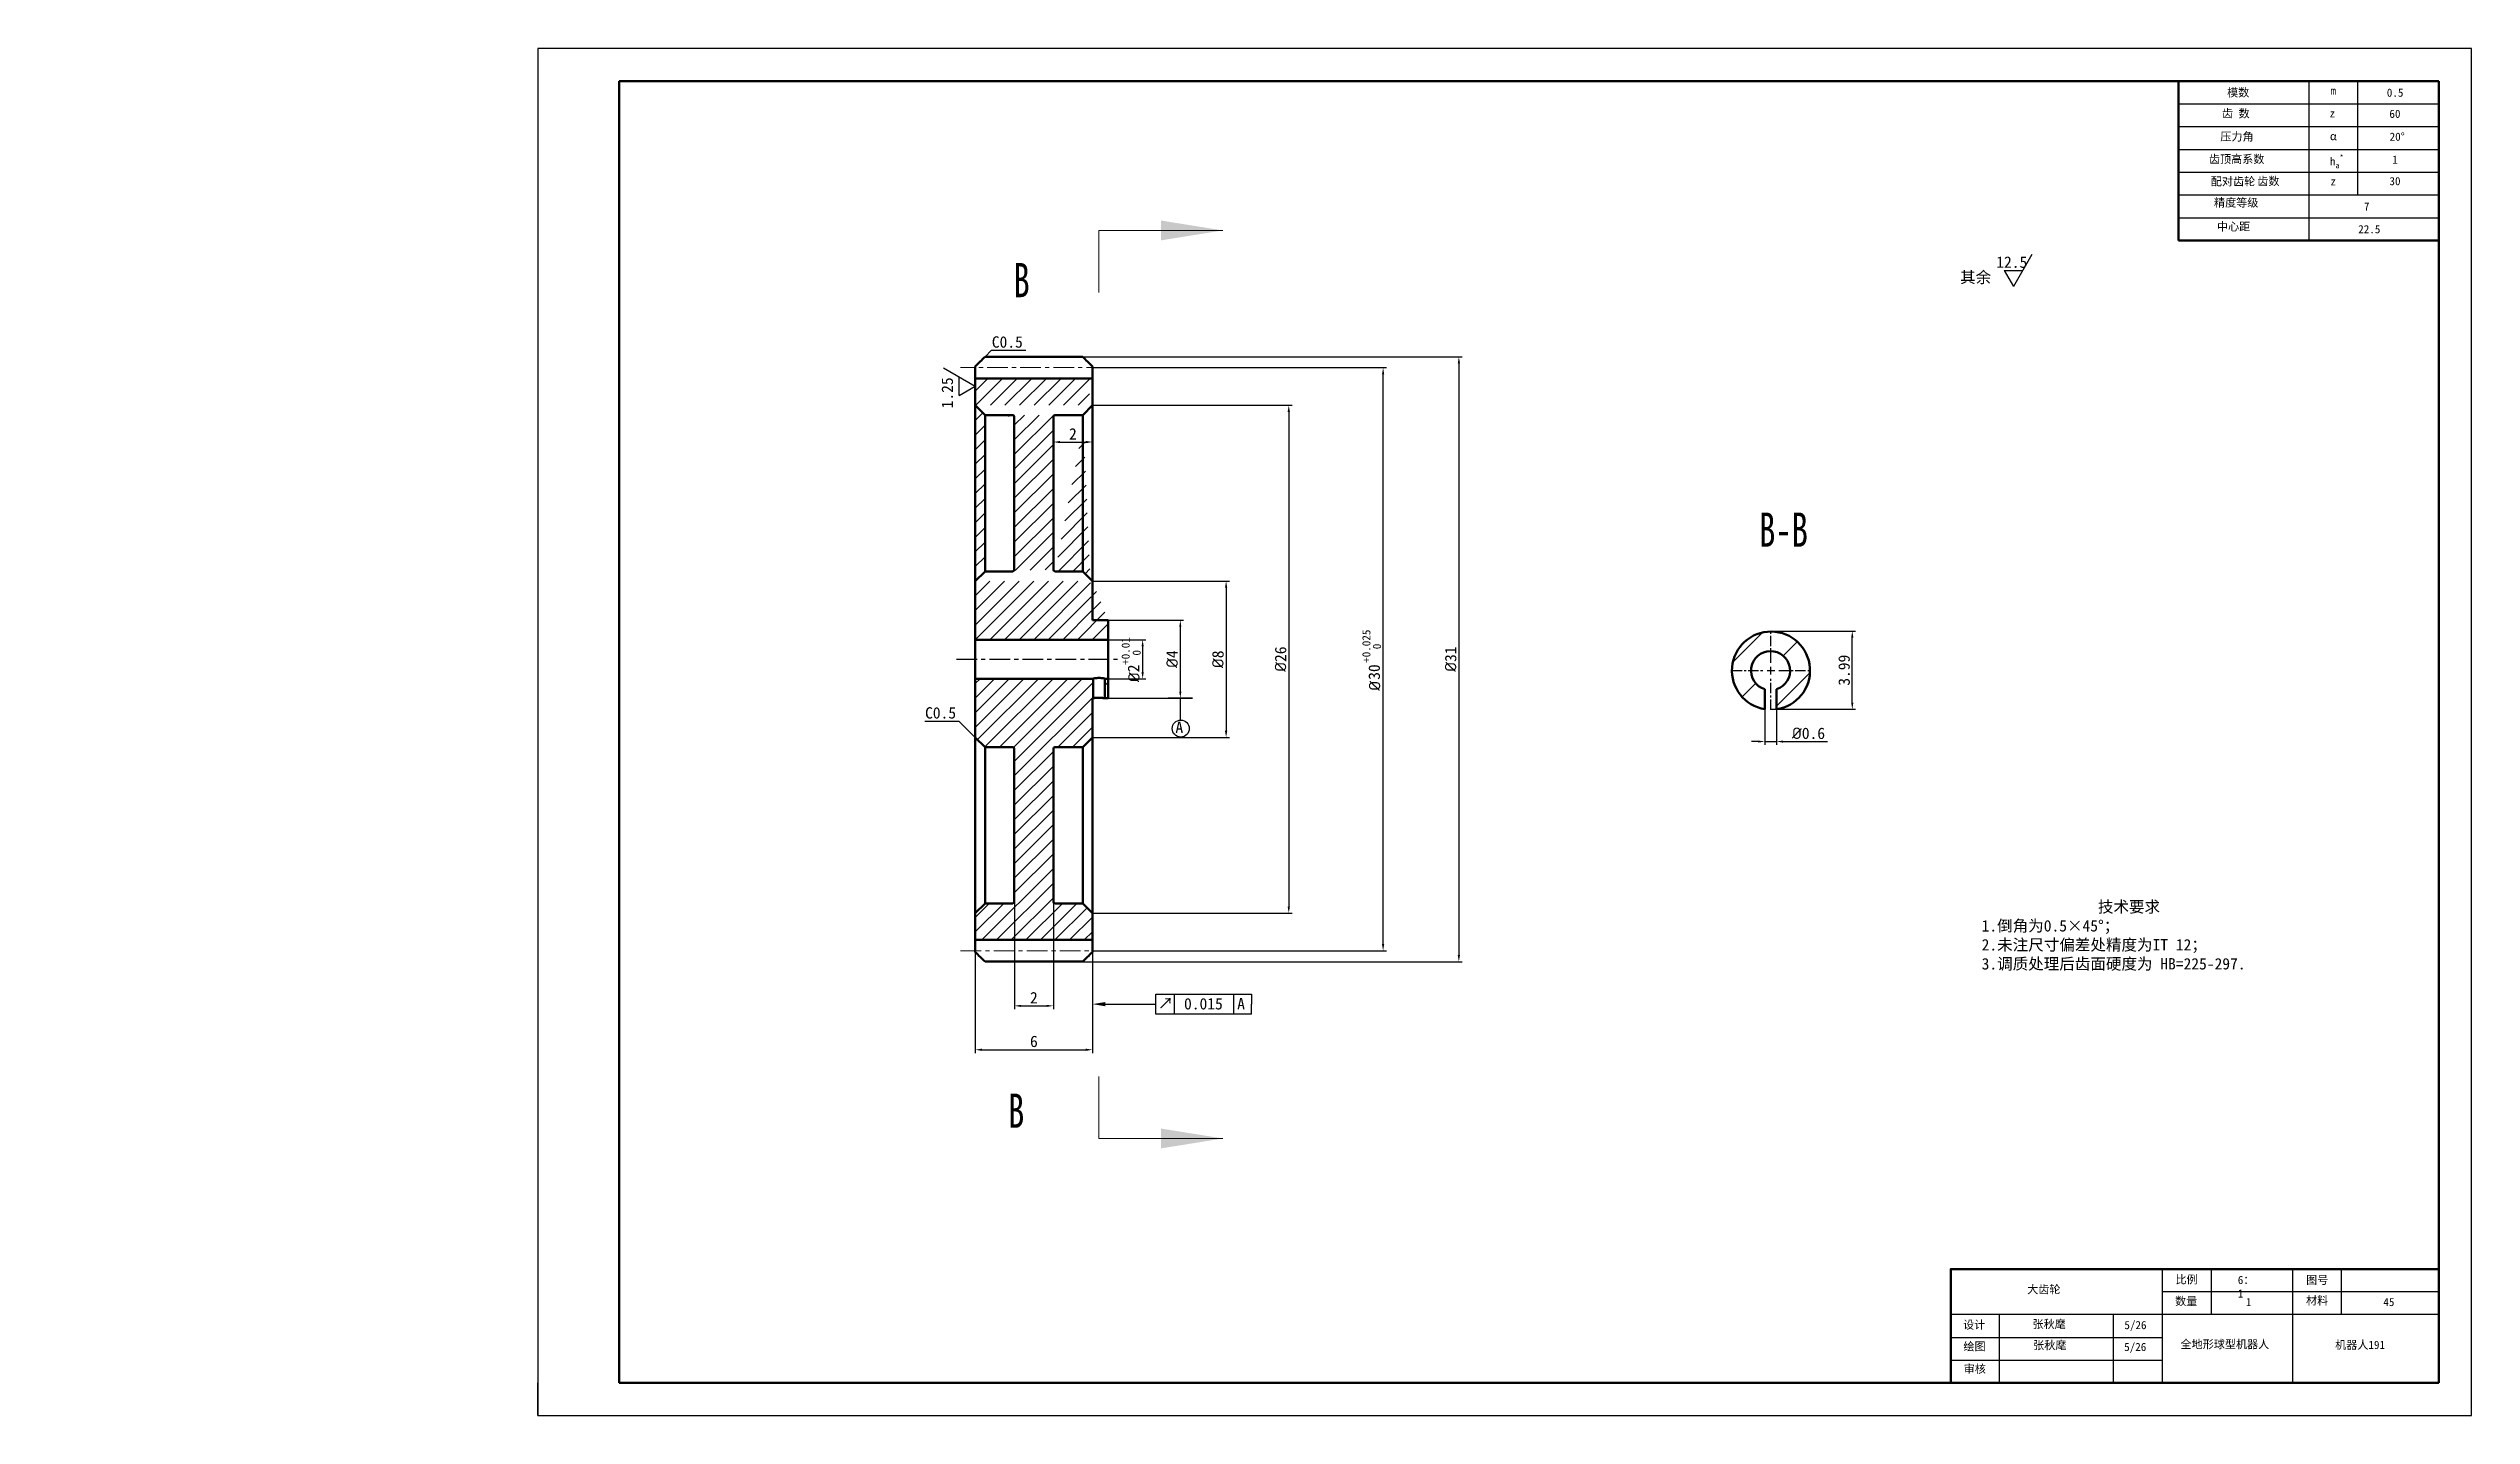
# Model space of a CAD drawing. Header units: millimetres. Extents: x 89 to 1578, y 2 to 842.
import ezdxf
from ezdxf import colors
from ezdxf.entities.mleader import LeaderData, LeaderLine
from ezdxf.math import Vec2, Vec3

# ---------------------------------------------------------------- set-up
doc = ezdxf.new("R2010")
doc.units = ezdxf.units.MM
doc.header["$PDSIZE"] = -1
doc.linetypes.add('CENTER', pattern=[10.16, 6.35, -1.27, 1.27, -1.27])
doc.linetypes.add('CENTERX2', pattern=[20.32, 12.7, -2.54, 2.54, -2.54])
for name, color, linetype, lineweight in [('文字', 7, 'Continuous', 15), ('粗实线', 7, 'Continuous', 30), ('粗实线层', 7, 'Continuous', 35)]:
    doc.layers.add(name, color=color, linetype=linetype, lineweight=lineweight)
doc.styles.add('SLDTEXTSTYLE0', font='TXT', dxfattribs={"width": 0.7})
doc.styles.add('Songti', font='')
doc.styles.get("Standard").update_dxf_attribs({"font": ''})
doc.styles.get('Songti').set_extended_font_data('SimSun')
doc.styles.get('Standard').set_extended_font_data('FangSong')
doc.dimstyles.new('ISO-25', dxfattribs={"dimtxt": 2.5, "dimasz": 2.5, "dimexe": 1.25, "dimexo": 0.625, "dimtad": 1, "dimtxsty": 'Standard', "dimcen": 2.5, "dimadec": 0, "dimazin": 0, "dimtfac": 1, "dimtmove": 0, "dimatfit": 3, "dimfxl": 1, "dimarcsym": 0})

# ---------------------------------------------------------------- blocks, each defined once
blk = doc.blocks.new('*D15')
at = {"color": 0, "lineweight": -2, "transparency": 16777216}
for p, q in [((740.4, 491.2), (786.8, 491.2)), ((784.8, 447.2), (784.8, 487.1)), ((740.4, 443.2), (786.8, 443.2))]:
    blk.add_line(p, q, dxfattribs=at)
at = {"color": 0, "transparency": 16777216}
for points in [[(784.1, 487.1), (785.4, 487.1), (784.8, 491.2)], [(784.1, 447.2), (785.4, 447.2), (784.8, 443.2)]]:
    blk.add_solid(points, dxfattribs=at)
at = {"layer": 'Defpoints', "color": 0, "transparency": 16777216}
for p in [(740.4, 491.2), (784.8, 491.2), (740.4, 443.2)]:
    blk.add_point(p, dxfattribs=at)
at = {"color": 0, "transparency": 16777216, "insert": (779.7, 467.2), "char_height": 3.5, "attachment_point": 5, "rotation": 90}
blk.add_mtext('{\\fISOCPEUR|b0|i0|c134|p34;\\H2x;%%C\\fSimSun|b0|i0|c134|p2;4}', dxfattribs=at)
blk = doc.blocks.new('*D16')
at = {"color": 0, "lineweight": -2, "transparency": 16777216}
for p, q in [((658.8, 287.2), (658.8, 225.2)), ((730.8, 287.2), (730.8, 225.2)), ((662.9, 227.2), (726.7, 227.2))]:
    blk.add_line(p, q, dxfattribs=at)
at = {"color": 0, "transparency": 16777216}
for points in [[(662.9, 227.9), (662.9, 226.5), (658.8, 227.2)], [(726.7, 227.9), (726.7, 226.5), (730.8, 227.2)]]:
    blk.add_solid(points, dxfattribs=at)
at = {"layer": 'Defpoints', "color": 0, "transparency": 16777216}
for p in [(658.8, 287.2), (730.8, 287.2), (730.8, 227.2)]:
    blk.add_point(p, dxfattribs=at)
at = {"color": 0, "transparency": 16777216, "insert": (694.8, 232.3), "char_height": 3.5, "attachment_point": 5}
blk.add_mtext('{\\H2x;6}', dxfattribs=at)
blk = doc.blocks.new('*U17')
at = {"color": 0, "linetype": 'CENTER', "transparency": 16777216}
for p, q in [((0, 4.8), (0, 24.1)), ((-24.1, 0), (-4.8, 0)), ((4.8, 0), (24.1, 0)), ((0, -24.1), (0, -4.8))]:
    blk.add_line(p, q, dxfattribs=at)
at = {"color": 0, "linetype": 'Continuous', "transparency": 16777216}
for p, q in [((-2.4, 0), (2.4, 0)), ((0, -2.4), (0, 2.4))]:
    blk.add_line(p, q, dxfattribs=at)
blk = doc.blocks.new('*D18')
at = {"color": 0, "lineweight": -2, "transparency": 16777216}
for p, q in [((1147.4, 484.4), (1199.6, 484.4)), ((1197.6, 440.5), (1197.6, 480.3)), ((1147.4, 436.4), (1199.6, 436.4))]:
    blk.add_line(p, q, dxfattribs=at)
at = {"color": 0, "transparency": 16777216}
for points in [[(1196.9, 480.3), (1198.3, 480.3), (1197.6, 484.4)], [(1196.9, 440.5), (1198.3, 440.5), (1197.6, 436.4)]]:
    blk.add_solid(points, dxfattribs=at)
at = {"layer": 'Defpoints', "color": 0, "transparency": 16777216}
for p in [(1147.4, 484.4), (1197.6, 484.4), (1147.4, 436.4)]:
    blk.add_point(p, dxfattribs=at)
at = {"color": 0, "transparency": 16777216, "insert": (1192.6, 460.4), "char_height": 3.5, "attachment_point": 5, "rotation": 90}
blk.add_mtext('{\\fSimSun|b0|i0|c134|p2;\\H2x;3.99}', dxfattribs=at)
blk = doc.blocks.new('*D19')
at = {"color": 0, "lineweight": -2, "transparency": 16777216}
for p, q in [((730.8, 515.2), (814.9, 515.2)), ((812.9, 511.1), (812.9, 423.2)), ((730.8, 419.1), (814.9, 419.1))]:
    blk.add_line(p, q, dxfattribs=at)
at = {"color": 0, "transparency": 16777216}
for points in [[(812.2, 511.1), (813.6, 511.1), (812.9, 515.2)], [(812.2, 423.2), (813.6, 423.2), (812.9, 419.1)]]:
    blk.add_solid(points, dxfattribs=at)
at = {"layer": 'Defpoints', "color": 0, "transparency": 16777216}
for p in [(730.8, 515.2), (730.8, 419.1), (812.9, 419.1)]:
    blk.add_point(p, dxfattribs=at)
at = {"color": 0, "transparency": 16777216, "insert": (807.9, 467.1), "char_height": 3.5, "width": 9.333, "attachment_point": 5, "rotation": 90}
blk.add_mtext('{\\fISOCPEUR|b0|i0|c134|p34;\\H2x;%%C\\fSimSun|b0|i0|c134|p2;8}', dxfattribs=at)
blk = doc.blocks.new('*D20')
at = {"color": 0, "lineweight": -2, "transparency": 16777216}
for p, q in [((730.8, 623.2), (853.4, 623.2)), ((851.4, 619.1), (851.4, 315.2)), ((730.8, 311.2), (853.4, 311.2))]:
    blk.add_line(p, q, dxfattribs=at)
at = {"color": 0, "transparency": 16777216}
for points in [[(850.7, 619.1), (852.1, 619.1), (851.4, 623.2)], [(850.7, 315.2), (852.1, 315.2), (851.4, 311.2)]]:
    blk.add_solid(points, dxfattribs=at)
at = {"layer": 'Defpoints', "color": 0, "transparency": 16777216}
for p in [(730.8, 623.2), (730.8, 311.2), (851.4, 311.2)]:
    blk.add_point(p, dxfattribs=at)
at = {"color": 0, "transparency": 16777216, "insert": (846.4, 467.2), "char_height": 3.5, "attachment_point": 5, "rotation": 90}
blk.add_mtext('{\\fISOCPEUR|b0|i0|c134|p34;\\H2x;%%C\\fSimSun|b0|i0|c134|p2;26}', dxfattribs=at)
blk = doc.blocks.new('*D21')
at = {"color": 0, "lineweight": -2, "transparency": 16777216}
for p, q in [((682.8, 318.2), (682.8, 252.2)), ((706.8, 318.2), (706.8, 252.2)), ((686.9, 254.2), (702.7, 254.2))]:
    blk.add_line(p, q, dxfattribs=at)
at = {"color": 0, "transparency": 16777216}
for points in [[(686.9, 254.8), (686.9, 253.5), (682.8, 254.2)], [(702.7, 254.8), (702.7, 253.5), (706.8, 254.2)]]:
    blk.add_solid(points, dxfattribs=at)
at = {"layer": 'Defpoints', "color": 0, "transparency": 16777216}
for p in [(682.8, 318.2), (706.8, 318.2), (706.8, 254.2)]:
    blk.add_point(p, dxfattribs=at)
at = {"color": 0, "transparency": 16777216, "insert": (694.8, 259.2), "char_height": 3.5, "attachment_point": 5}
blk.add_mtext('{\\fSimSun|b0|i0|c134|p2;\\H2x;2}', dxfattribs=at)
blk = doc.blocks.new('*U22')
at = {"color": 0, "linetype": 'CENTER', "ltscale": 2, "transparency": 16777216}
blk.add_line((-50.1, 0), (49.7, 0), dxfattribs=at)
blk = doc.blocks.new('*D23')
at = {"color": 0, "lineweight": -2, "transparency": 16777216}
for p, q in [((706.8, 616.2), (706.8, 598.6)), ((730.8, 616.2), (730.8, 598.6)), ((710.9, 600.6), (726.7, 600.6))]:
    blk.add_line(p, q, dxfattribs=at)
at = {"color": 0, "transparency": 16777216}
for points in [[(710.9, 601.3), (710.9, 599.9), (706.8, 600.6)], [(726.7, 601.3), (726.7, 599.9), (730.8, 600.6)]]:
    blk.add_solid(points, dxfattribs=at)
at = {"layer": 'Defpoints', "color": 0, "transparency": 16777216}
for p in [(706.8, 616.2), (730.8, 616.2), (730.8, 600.6)]:
    blk.add_point(p, dxfattribs=at)
at = {"color": 0, "transparency": 16777216, "insert": (718.8, 605.6), "char_height": 3.5, "attachment_point": 5}
blk.add_mtext('{\\H2x;2}', dxfattribs=at)
blk = doc.blocks.new('*D24')
at = {"color": 0, "lineweight": -2, "transparency": 16777216}
for p, q in [((724.8, 653), (957.9, 653)), ((955.9, 648.9), (955.9, 285.4)), ((724.8, 281.3), (957.9, 281.3))]:
    blk.add_line(p, q, dxfattribs=at)
at = {"color": 0, "transparency": 16777216}
for points in [[(955.2, 648.9), (956.6, 648.9), (955.9, 653)], [(955.2, 285.4), (956.6, 285.4), (955.9, 281.3)]]:
    blk.add_solid(points, dxfattribs=at)
at = {"layer": 'Defpoints', "color": 0, "transparency": 16777216}
for p in [(724.8, 653), (724.8, 281.3), (955.9, 281.3)]:
    blk.add_point(p, dxfattribs=at)
at = {"color": 0, "transparency": 16777216, "insert": (950.9, 467.2), "char_height": 3.5, "attachment_point": 5, "rotation": 90}
blk.add_mtext('{\\fISOCPEUR|b0|i0|c134|p34;\\H2x;%%C\\fSimSun|b0|i0|c134|p2;31}', dxfattribs=at)
blk = doc.blocks.new('*D25')
at = {"color": 0, "lineweight": -2, "transparency": 16777216}
for p, q in [((1143.9, 436.5), (1143.9, 414.6)), ((1151, 436.4), (1151, 414.6)), ((1139.8, 416.6), (1135.7, 416.6)), ((1143.9, 416.6), (1151, 416.6)), ((1155, 416.6), (1182.3, 416.6))]:
    blk.add_line(p, q, dxfattribs=at)
at = {"color": 0, "transparency": 16777216}
for points in [[(1139.8, 417.2), (1139.8, 415.9), (1143.9, 416.6)], [(1155, 417.2), (1155, 415.9), (1151, 416.6)]]:
    blk.add_solid(points, dxfattribs=at)
at = {"layer": 'Defpoints', "color": 0, "transparency": 16777216}
for p in [(1143.9, 436.5), (1151, 436.4), (1151, 416.6)]:
    blk.add_point(p, dxfattribs=at)
at = {"color": 0, "transparency": 16777216, "insert": (1170.7, 421.6), "char_height": 3.5, "attachment_point": 5}
blk.add_mtext('{\\fISOCPEUR|b0|i0|c134|p34;\\H2x;%%C\\fSimSun|b0|i0|c134|p2;0.6}', dxfattribs=at)

msp = doc.modelspace()

# ---------------------------------------------------------------- hatches: boundary and pattern name
h = msp.add_hatch()
h.set_pattern_fill('ANSI31', color=256, scale=2)
edge = h.paths.add_edge_path()
edge.add_line((724.776, 521.158), (730.776, 515.158))
edge.add_line((658.776, 515.158), (664.776, 521.158))
edge.add_line((664.776, 617.158), (658.776, 623.158))
edge.add_line((730.776, 623.158), (724.776, 617.158))
edge.add_line((707.776, 521.158), (724.776, 521.158))
edge.add_line((706.776, 616.158), (706.776, 522.158))
edge.add_line((664.776, 521.158), (681.776, 521.158))
edge.add_line((682.776, 522.158), (682.776, 616.158))
edge.add_line((664.776, 617.158), (681.776, 617.158))
edge.add_line((707.776, 617.158), (724.776, 617.158))
edge.add_line((730.776, 491.158), (730.776, 515.158))
edge.add_line((740.376, 491.159), (730.776, 491.158))
edge.add_line((740.376, 491.159), (740.376, 479.158))
edge.add_line((658.776, 479.158), (740.376, 479.158))
edge.add_line((658.776, 515.158), (658.776, 479.158))
edge.add_line((658.776, 639.646), (658.776, 623.158))
edge.add_line((658.776, 639.646), (730.776, 639.627))
edge.add_line((730.776, 623.158), (730.776, 639.646))
h = msp.add_hatch()
h.set_pattern_fill('ANSI31', color=256, scale=2)
edge = h.paths.add_edge_path()
edge.add_line((731.18, 455.159), (658.776, 455.159))
edge.add_line((658.776, 455.159), (658.776, 419.159))
edge.add_line((658.776, 419.159), (664.776, 413.159))
edge.add_line((664.776, 413.159), (681.776, 413.159))
edge.add_arc((681.776, 412.159), 1, 0, 90, ccw=False)
edge.add_line((682.776, 412.159), (682.776, 318.159))
edge.add_arc((681.776, 318.159), 1, 269.999994, 359.999994, ccw=False)
edge.add_line((681.776, 317.159), (664.776, 317.159))
edge.add_line((664.776, 317.159), (658.776, 311.159))
edge.add_line((658.776, 311.159), (658.776, 294.671))
edge.add_line((658.776, 294.671), (730.776, 294.671))
edge.add_line((730.776, 294.671), (730.776, 311.159))
edge.add_line((730.776, 311.159), (724.776, 317.159))
edge.add_line((724.776, 317.159), (707.776, 317.159))
edge.add_arc((707.776, 318.159), 1, 180.000006, 270.000006, ccw=False)
edge.add_line((706.776, 318.159), (706.776, 412.159))
edge.add_arc((707.776, 412.159), 1, 90, 180, ccw=False)
edge.add_line((707.776, 413.159), (724.776, 413.159))
edge.add_line((724.776, 413.159), (730.776, 419.159))
edge.add_line((730.776, 419.159), (730.776, 443.159))
edge.add_line((730.776, 443.159), (731.209, 443.159))
edge.add_ellipse((734.78, 455.159), major_axis=(0, -95.27), ratio=0.03778735, start_angle=270.000006, end_angle=277.236111, ccw=False)
h = msp.add_hatch()
h.set_pattern_fill('ANSI31', color=256, scale=2)
edge = h.paths.add_edge_path()
edge.add_ellipse((734.78, 455.159), major_axis=(0, -95.27), ratio=0.03778735, start_angle=82.763889, end_angle=89.999994)
edge.add_line((738.38, 455.159), (740.376, 455.159))
edge.add_line((740.376, 455.159), (740.376, 443.159))
edge.add_line((740.376, 443.159), (738.352, 443.159))
at = {"layer": '粗实线层', "linetype": 'Continuous', "lineweight": 18}
h = msp.add_hatch(dxfattribs=at)
h.set_pattern_fill('ANSI31', color=256, scale=6, style=0)
h.set_pattern_definition([(45, (92.207, -351.225), (-13.47038, 13.47038), [])])
edge = h.paths.add_edge_path(flags=0)
edge.add_arc((1147.383, 460.161), 12, -72.168883, 252.88098, ccw=False)
edge.add_line((1151.057, 448.737), (1150.59, 436.376))
edge.add_arc((1147.383, 460.161), 24, 277.679401, 620.421632)
edge.add_line((1143.389, 436.495), (1143.85, 448.692))
h = msp.add_hatch(dxfattribs=at)
h.set_pattern_fill('ANSI31', color=256, angle=3e-322, style=0)
edge = h.paths.add_edge_path(flags=0)
edge.add_line((89.732, 131.231), (89.732, 133.231))
edge.add_line((89.732, 133.231), (89.4, 133.231))
edge.add_ellipse((88.8, 133.231), major_axis=(0, -15.878), ratio=0.03778735, start_angle=82.763889, end_angle=89.999994, ccw=False)
edge.add_line((89.395, 131.231), (89.732, 131.231))

# ---------------------------------------------------------------- linework, layer by layer
for p, q in [((1578.048, 842.439), (390.048, 842.439)), ((390.048, 842.439), (390.048, 2.439)), ((1578.048, 2.439), (1578.048, 842.439)), ((664.776, 652.995), (668.776, 656.995)), ((668.776, 656.995), (689.776, 656.995)), ((730.776, 646.321), (911.349, 646.321)), ((909.349, 292.076), (909.349, 642.241)), ((740.376, 479.158), (763.621, 479.158)), ((761.621, 475.078), (761.621, 459.239)), ((740.376, 455.159), (763.621, 455.159)), ((627.776, 429.108), (648.776, 429.108)), ((648.776, 429.108), (658.776, 419.108)), ((730.776, 287.996), (911.349, 287.996)), ((390.048, 2.439), (390.048, 22.439)), ((390.048, 2.439), (1578.048, 2.439))]:
    msp.add_line(p, q)
at = {"lineweight": 53}
for p, q in [((1558.048, 822.439), (440.048, 822.439)), ((440.048, 822.439), (440.048, 22.439)), ((1558.048, 22.439), (1558.048, 822.439)), ((1143.85, 448.692), (1143.85, 436.495)), ((1151.057, 448.737), (1150.962, 436.429)), ((440.048, 22.439), (1558.048, 22.439))]:
    msp.add_line(p, q, dxfattribs=at)
at = {"color": 7, "lineweight": 18}
for p, q in [((734.78, 730.617), (734.78, 692.517)), ((734.78, 172.685), (734.78, 210.785))]:
    msp.add_line(p, q, dxfattribs=at)
at = {"color": 7, "linetype": 'Continuous', "lineweight": 18}
for p, q in [((734.78, 730.617), (810.98, 730.617)), ((734.78, 172.685), (810.98, 172.685))]:
    msp.add_line(p, q, dxfattribs=at)
at = {"lineweight": 35}
for p, q in [((682.776, 581.158), (682.776, 557.158)), ((706.776, 569.158), (706.776, 581.158))]:
    msp.add_line(p, q, dxfattribs=at)
at = {"lineweight": 53}
for centre, start, end in [((681.776, 616.158), 0.000006, 90.000006), ((707.776, 616.158), 89.999994, 179.999994), ((681.776, 522.158), 270, 360), ((707.776, 522.158), 180, 270), ((681.776, 412.159), 0, 90), ((707.776, 412.159), 90, 180), ((681.776, 318.159), 269.999994, 359.999994), ((707.776, 318.159), 180.000006, 270.000006)]:
    msp.add_arc(centre, 1, start, end, dxfattribs=at)
at = {"color": 7, "linetype": 'Continuous', "lineweight": 18}
for points in [[(810.98, 730.617), (772.88, 736.713), (772.88, 724.521)], [(810.98, 172.685), (772.88, 178.781), (772.88, 166.589)]]:
    msp.add_solid(points, dxfattribs=at)
for points in [[(908.669, 642.241), (910.029, 642.241), (909.349, 646.321)], [(760.941, 475.078), (762.301, 475.078), (761.621, 479.158)], [(760.941, 459.239), (762.301, 459.239), (761.621, 455.159)], [(908.669, 292.076), (910.029, 292.076), (909.349, 287.996)]]:
    msp.add_solid(points)
at = {"layer": '粗实线', "color": 0, "lineweight": -2}
for p, q in [((1388.048, 92.439), (1388.048, 64.439)), ((1418.048, 92.439), (1418.048, 64.439)), ((1468.048, 92.439), (1468.048, 64.439)), ((1498.048, 92.439), (1498.048, 64.439)), ((1558.048, 92.439), (1558.048, 78.439)), ((1418.048, 78.439), (1388.048, 78.439)), ((1468.048, 78.439), (1418.048, 78.439)), ((1498.048, 78.439), (1468.048, 78.439)), ((1558.048, 78.439), (1498.048, 78.439)), ((1558.048, 78.439), (1558.048, 64.439)), ((1388.048, 64.439), (1258.048, 64.439)), ((1288.048, 22.439), (1288.048, 64.439)), ((1358.048, 22.439), (1358.048, 64.439)), ((1418.048, 64.439), (1388.048, 64.439)), ((1388.048, 64.439), (1388.048, 22.439)), ((1468.048, 64.439), (1418.048, 64.439)), ((1498.048, 64.439), (1468.048, 64.439)), ((1468.048, 64.439), (1468.048, 22.439)), ((1558.048, 64.439), (1498.048, 64.439)), ((1558.048, 64.439), (1558.048, 22.439)), ((1258.048, 50.439), (1388.048, 50.439)), ((1258.048, 36.439), (1388.048, 36.439))]:
    msp.add_line(p, q, dxfattribs=at)
at = {"layer": '粗实线', "color": 0, "lineweight": 53}
msp.add_lwpolyline([(1558.048, 22.439), (1468.048, 22.439), (1388.048, 22.439), (1358.048, 22.439), (1288.048, 22.439), (1258.048, 22.439), (1258.048, 36.439), (1258.048, 50.439), (1258.048, 64.439), (1258.048, 92.439), (1388.048, 92.439), (1418.048, 92.439), (1468.048, 92.439), (1498.048, 92.439), (1558.048, 92.439)], dxfattribs=at)
at = {"layer": '粗实线', "color": 0, "lineweight": -2}
msp.add_lwpolyline([(1558.048, 92.439), (1508.048, 92.439), (1428.048, 92.439), (1388.048, 92.439), (1368.048, 92.439), (1278.048, 92.439), (1258.048, 92.439)], dxfattribs=at)
at = {"layer": '粗实线层', "lineweight": 53}
for p, q in [((1398.048, 822.439), (1398.048, 808.439)), ((1398.048, 808.439), (1398.048, 794.439)), ((1398.048, 794.439), (1398.048, 780.439)), ((1398.048, 780.439), (1398.048, 766.439)), ((1398.048, 766.439), (1398.048, 752.439)), ((1398.048, 752.439), (1398.048, 738.439)), ((1398.048, 738.439), (1398.048, 724.439)), ((1398.048, 724.439), (1558.048, 724.439))]:
    msp.add_line(p, q, dxfattribs=at)
at = {"layer": '粗实线层', "lineweight": -2}
msp.add_line((1478.048, 822.439), (1478.048, 724.439), dxfattribs=at)
at = {"layer": '粗实线层', "lineweight": -3}
for p, q in [((1508.048, 822.439), (1508.048, 752.439)), ((1398.048, 808.439), (1558.048, 808.439)), ((1398.048, 794.439), (1558.048, 794.439)), ((1398.048, 780.439), (1558.048, 780.439)), ((1398.048, 766.439), (1558.048, 766.439)), ((1398.048, 752.439), (1558.048, 752.439)), ((1398.048, 738.439), (1558.048, 738.439)), ((1307.947, 715.846), (1296.631, 696.246)), ((1290.973, 706.046), (1296.631, 696.246)), ((1290.973, 706.046), (1302.289, 706.046)), ((639.176, 646.18), (658.776, 634.864)), ((648.976, 629.206), (648.976, 640.522)), ((648.976, 629.206), (658.776, 634.864)), ((784.757, 443.159), (784.757, 429.771)), ((769.739, 248.98), (769.739, 261.449)), ((769.739, 261.449), (780.939, 261.449)), ((780.939, 261.449), (780.939, 248.98)), ((780.939, 261.449), (817.339, 261.449)), ((817.339, 261.449), (817.339, 248.98)), ((817.339, 261.449), (828.539, 261.449)), ((828.539, 261.449), (828.539, 255.214)), ((828.539, 248.98), (828.539, 255.214)), ((780.939, 248.98), (769.739, 248.98)), ((817.339, 248.98), (780.939, 248.98)), ((828.539, 248.98), (817.339, 248.98))]:
    msp.add_line(p, q, dxfattribs=at)
at = {"layer": '粗实线层', "linetype": 'CENTERX2', "lineweight": 18}
for p, q in [((739.776, 646.321), (649.776, 646.321)), ((649.776, 287.996), (739.776, 287.996))]:
    msp.add_line(p, q, dxfattribs=at)
at = {"layer": '粗实线层', "linetype": 'Continuous', "lineweight": 53}
for p, q in [((658.776, 639.627), (658.776, 647.086)), ((724.776, 652.995), (664.776, 652.995)), ((730.776, 639.627), (730.776, 647.086)), ((658.776, 639.646), (730.776, 639.627)), ((658.776, 639.646), (658.776, 623.158)), ((730.776, 623.158), (730.776, 639.646)), ((664.776, 617.158), (658.776, 623.158)), ((658.776, 515.158), (658.776, 623.158)), ((664.776, 617.158), (664.776, 521.158)), ((664.776, 617.158), (681.776, 617.158)), ((682.776, 522.158), (682.776, 616.158)), ((706.776, 616.158), (706.776, 522.158)), ((707.776, 617.158), (724.776, 617.158)), ((730.776, 623.158), (724.776, 617.158)), ((724.776, 521.158), (724.776, 617.158)), ((730.776, 623.158), (730.776, 515.158)), ((658.776, 515.158), (664.776, 521.158)), ((664.776, 521.158), (681.776, 521.158)), ((707.776, 521.158), (724.776, 521.158)), ((724.776, 521.158), (730.776, 515.158)), ((658.776, 515.158), (658.776, 479.158)), ((730.776, 491.158), (730.776, 515.158)), ((658.776, 455.159), (658.776, 479.158)), ((658.776, 479.158), (740.376, 479.158)), ((740.376, 491.159), (730.776, 491.158)), ((740.376, 491.159), (740.376, 479.158)), ((740.376, 455.159), (740.376, 479.158)), ((731.18, 455.159), (658.776, 455.159)), ((658.776, 455.159), (658.776, 419.159)), ((740.376, 455.159), (738.38, 455.159)), ((740.376, 455.159), (740.376, 443.159)), ((730.776, 443.159), (731.209, 443.159)), ((730.776, 419.159), (730.776, 443.159)), ((738.352, 443.159), (740.376, 443.159)), ((664.776, 413.159), (658.776, 419.159)), ((658.776, 311.159), (658.776, 419.108)), ((730.776, 419.159), (724.776, 413.159)), ((730.776, 419.14), (730.776, 311.159)), ((681.776, 413.159), (664.776, 413.159)), ((664.776, 413.159), (664.776, 317.159)), ((682.776, 318.159), (682.776, 412.159)), ((706.776, 412.159), (706.776, 318.159)), ((724.776, 413.159), (707.776, 413.159)), ((724.776, 317.159), (724.776, 413.159)), ((658.776, 311.159), (664.776, 317.159)), ((681.776, 317.159), (664.776, 317.159)), ((724.776, 317.159), (707.776, 317.159)), ((724.776, 317.159), (730.776, 311.159)), ((658.776, 311.159), (658.776, 294.671)), ((730.776, 294.671), (730.776, 311.159)), ((658.776, 294.69), (658.776, 287.231)), ((730.776, 294.671), (658.776, 294.671)), ((730.776, 287.231), (730.776, 294.69)), ((664.776, 281.322), (724.776, 281.322))]:
    msp.add_line(p, q, dxfattribs=at)
at = {"layer": '粗实线层', "linetype": 'Continuous', "lineweight": 25}
msp.add_line((730.776, 443.159), (731.206, 443.159), dxfattribs=at)
at = {"layer": '粗实线层', "lineweight": 35}
for p in [(777.236, 443.159), (792.278, 443.159)]:
    msp.add_line(p, (784.757, 443.159), dxfattribs=at)
at = {"layer": '粗实线层', "lineweight": -3}
msp.add_circle((785.026, 424.539), 5.24, dxfattribs=at)
at = {"layer": '粗实线层', "linetype": 'Continuous', "lineweight": 53}
for centre, radius, start, end in [((1147.627, 460.178), 23.982, 277.993814, 260.93975), ((1147.383, 460.161), 12, 287.831117, 252.88098)]:
    msp.add_arc(centre, radius, start, end, dxfattribs=at)
for start_param, end_param in [(4.71238908, 4.83868294), (1.44450237, 1.57079623)]:
    msp.add_ellipse((734.78, 455.159), major_axis=(0, -95.27), ratio=0.03778735, start_param=start_param, end_param=end_param, dxfattribs=at)
for points in [[(664.776, 652.995), (662.793, 651.052), (660.793, 649.081), (658.776, 647.086)], [(730.776, 647.086), (728.759, 649.081), (726.759, 651.052), (724.776, 652.995)], [(658.776, 287.231), (660.793, 285.236), (662.793, 283.265), (664.776, 281.322)], [(724.776, 281.322), (726.759, 283.265), (728.759, 285.236), (730.776, 287.231)]]:
    msp.add_open_spline(points, degree=3, dxfattribs=at)
for points, knots in [([(738.38, 455.159), (738.38, 455.155), (737.992, 455.279), (736.659, 455.559), (735.726, 455.69), (733.835, 455.69), (732.899, 455.559), (731.575, 455.281), (731.18, 455.155), (731.18, 455.159)], [0, 0, 0, 0, 0.25, 0.25, 0.5, 0.5, 0.75, 0.75, 1, 1, 1, 1]), ([(731.184, 443.162), (731.22, 443.175), (731.293, 443.199), (731.894, 443.3), (732.79, 443.409), (733.812, 443.479), (734.9, 443.501), (735.989, 443.47), (737.066, 443.378), (737.874, 443.268), (738.336, 443.185), (738.336, 443.173), (738.336, 443.168)], [0, 0, 0, 0, 0.104313119, 0.210496812, 0.317491392, 0.425123229, 0.500064233, 0.606856264, 0.713625791, 0.820966386, 0.928541294, 1, 1, 1, 1])]:
    msp.add_open_spline(points, degree=3, knots=knots, dxfattribs=at)

# ---------------------------------------------------------------- block references
at = {"linetype": 'CENTER'}
msp.add_blockref('*U17', (1147.627, 460.178), dxfattribs=at)
at = {"linetype": 'CENTER', "ltscale": 2}
msp.add_blockref('*U22', (697.277, 467.159), dxfattribs=at)

# ---------------------------------------------------------------- texts
at = {"color": 7, "linetype": 'Continuous', "char_height": 21, "attachment_point": 1, "style": 'SLDTEXTSTYLE0'}
for insert in [(682.226, 710.59), (678.917, 200.23)]:
    msp.add_mtext('B', dxfattribs=dict(at, insert=insert))
at = {"char_height": 7, "attachment_point": 1}
for insert in [(668.96, 665.587), (627.96, 437.7)]:
    msp.add_mtext_dynamic_manual_height_columns('{\\fSimSun|b0|i0|c134|p2;C0.5}', width=4.81576, gutter_width=17.5, heights=[0], dxfattribs=dict(at, insert=insert))
at = {"attachment_point": 1, "rotation": 90}
for s, width, heights, insert, char_height in [('{\\fSimSun|b0|i0|c134|p2;+0.01}', 7.97992, [0], (748.668, 463.704), 5), ('{\\fSimSun|b0|i0|c134|p2;+0.025}', 7.97992, [0], (896.56, 464.945), 5), ('{\\fSimSun|b0|i0|c134|p2;2}', 7.97992, [0], (752.488, 459.153), 7), ('{\\fSimSun|b0|i0|c134|p2;0}', 7.97992, [0], (755.427, 469.429), 5), ('{\\fSimSun|b0|i0|c134|p2;30}', 7.97992, [0], (900.385, 454.506), 7), ('{\\fSimSun|b0|i0|c134|p2;0}', 7.97992, [0], (903.034, 473.326), 5), ('{\\fISOCPEUR|b0|i0|c134|p34;%%C}', 9.86771, [7], (752.748, 453.073), 7), ('{\\fISOCPEUR|b0|i0|c134|p34;%%C}', 9.86771, [7], (900.644, 447.782), 7)]:
    msp.add_mtext_dynamic_manual_height_columns(s, width=width, gutter_width=17.5, heights=heights, dxfattribs=dict(at, insert=insert, char_height=char_height))
at = {"layer": '文字', "insert": (1277.071, 318.525), "char_height": 7, "width": 220, "attachment_point": 1, "style": 'Songti'}
msp.add_mtext('               技术要求^J1.倒角为0.5×45°；^J2.未注尺寸偏差处精度为IT 12；\\P3.调质处理后齿面硬度为 HB=225-297.', dxfattribs=at)
at = {"layer": '粗实线', "color": 0, "lineweight": -3, "char_height": 5, "attachment_point": 1}
for s, width, gutter_width, heights, insert in [('{\\fSimSun|b0|i0|c134|p2;齿 数}', 53.82393, 12.5, [5.711], (1424.715, 804.964)), ('{\\fSimSun|b0|i0|c134|p2;模数}', 53.82393, 12.5, [5.711], (1427.855, 817.846)), ('{\\fSimSun|b0|i0|c134|p2;m}', 53.82393, 12.5, [5.711], (1491.394, 818.987)), ('{\\fSimSun|b0|i0|c134|p2;0.5}', 53.82393, 12.5, [5.711], (1525.999, 817.778)), ('{\\fSimSun|b0|i0|c134|p2;60}', 53.82393, 12.5, [5.711], (1527.575, 804.795)), ('{\\fSimSun|b0|i0|c134|p2;压力角}', 53.82393, 12.5, [5.711], (1423.692, 790.765)), ('{\\fSimSun|b0|i0|c134|p2;z}', 53.82393, 12.5, [5.711], (1490.827, 805.094)), ('{\\fSimSun|b0|i0|c134|p2;α}', 53.82393, 12.5, [5.711], (1491.017, 791.077)), ('{\\fSimSun|b0|i0|c134|p2;20°}', 53.82393, 12.5, [5.711], (1527.724, 790.717)), ('{\\fSimSun|b0|i0|c134|p2;齿顶高系数}', 53.82393, 12.5, [5.711], (1416.702, 776.922)), ('\\A1;{\\fSimSun|b0|i0|c134|p2;h\\H0.7x;\\S^ a;\\S*^ ;}', 53.82393, 12.5, [5.711], (1491.017, 777.249)), ('{\\fSimSun|b0|i0|c134|p2;1}', 53.82393, 12.5, [5.711], (1529.37, 776.607)), ('{\\fSimSun|b0|i0|c134|p2;配对齿轮}', 53.82393, 12.5, [5.711], (1417.875, 763.237)), ('{\\fSimSun|b0|i0|c134|p2;齿数}', 53.82393, 12.5, [5.711], (1446.425, 763.397)), ('{\\fSimSun|b0|i0|c134|p2;z}', 53.82393, 12.5, [5.711], (1491.324, 763.246)), ('{\\fSimSun|b0|i0|c134|p2;30}', 53.82393, 12.5, [5.711], (1527.611, 763.417)), ('{\\fSimSun|b0|i0|c134|p2;精度等级}', 53.82393, 12.5, [5.711], (1419.826, 750.215)), ('{\\fSimSun|b0|i0|c134|p2;7}', 53.82393, 12.5, [5.711], (1511.926, 747.814)), ('{\\fSimSun|b0|i0|c134|p2;中心距}', 53.82393, 12.5, [5.711], (1421.644, 735.46)), ('{\\fSimSun|b0|i0|c134|p2;22.5}', 53.82393, 12.5, [5.711], (1508.43, 733.885)), ('{\\fSimSun|b0|i0|c134|p2;大齿轮}', 53.82393, 12.5, [5.711], (1305.059, 82.481)), ('{\\fSimSun|b0|i0|c134|p2;数量}', 15.96201, 0, [6.564], (1395.937, 75.208)), ('{\\fSimSun|b0|i0|c134|p2;比例}', 14.39368, 0, [6.872], (1396.136, 88.535)), ('{\\fSimSun|b0|i0|c134|p2;6：1}', 6.98156, 12.5, [0], (1434.442, 88.259)), ('{\\fSimSun|b0|i0|c134|p2;1}', 3.59052, 12.5, [0], (1439.371, 74.672)), ('{\\fSimSun|b0|i0|c134|p2;材料}', 14.81989, 2.367, [7.339], (1476.369, 75.607)), ('{\\fSimSun|b0|i0|c134|p2;图号}', 16.15234, 0, [8.522], (1476.44, 88.266)), ('{\\fSimSun|b0|i0|c134|p2;45}', 5.68509, 12.5, [0], (1523.873, 74.691)), ('{\\fSimSun|b0|i0|c134|p2;设计}', 16.11253, 0, [7.43], (1265.667, 60.72)), ('{\\fSimSun|b0|i0|c134|p2;张秋麾}', 22.7508, 0, [7.587], (1308.322, 61.118)), ('{\\fSimSun|b0|i0|c134|p2;5/26}', 11.46882, 12.5, [0], (1364.773, 60.52)), ('{\\fSimSun|b0|i0|c134|p2;绘图}', 14.092, 1.436, [6.72], (1265.86, 47.368)), ('{\\fSimSun|b0|i0|c134|p2;张秋麾}', 22.36498, 0, [6.593], (1308.721, 48.163)), ('{\\fSimSun|b0|i0|c134|p2;5/26}', 11.46882, 12.5, [0], (1364.635, 47.1)), ('{\\fSimSun|b0|i0|c134|p2;全地形球型机器人}', 58.21407, 0, [7.121], (1399.209, 48.748)), ('{\\fSimSun|b0|i0|c134|p2;机器人191}', 34.10148, 0, [6.296], (1494.231, 48.346)), ('{\\fSimSun|b0|i0|c134|p2;审核}', 15.56038, 0, [7.92], (1266.06, 33.618))]:
    msp.add_mtext_dynamic_manual_height_columns(s, width=width, gutter_width=gutter_width, heights=heights, dxfattribs=dict(at, insert=insert))
at = {"layer": '粗实线层', "lineweight": -3, "char_height": 7, "attachment_point": 1}
for s, width, heights, insert in [('{\\fSimSun|b0|i0|c134|p2;12.5}', 3.12504, [0], (1286.061, 714.648)), ('{\\fSimSun|b0|i0|c134|p2;其余}', 19.20456, [12.623], (1263.848, 705.345)), ('A', 2.54105, [0], (781.757, 428.823)), ('{\\fSimSun|b0|i0|c134|p2;0.015}', 10.49882, [0], (787.05, 258.951)), ('A', 2.25148, [0], (819.707, 258.954))]:
    msp.add_mtext_dynamic_manual_height_columns(s, width=width, gutter_width=12.5, heights=heights, dxfattribs=dict(at, insert=insert))
for s, width, insert, rotation in [('{\\fSimSun|b0|i0|c134|p2;1.25}', 3.12504, (638.096, 621.299), 90), ('{\\fSimSun|b0|i0|c134|p2;→}', 2.47967, (770.045, 254.945), 45)]:
    msp.add_mtext_dynamic_manual_height_columns(s, width=width, gutter_width=12.5, heights=[0], dxfattribs=dict(at, insert=insert, rotation=rotation))
at = {"layer": '粗实线层', "lineweight": -2, "insert": (1155.345, 557.281), "char_height": 21, "attachment_point": 2, "style": 'SLDTEXTSTYLE0'}
msp.add_mtext('B-B', dxfattribs=at)

# ---------------------------------------------------------------- dimensions: what is measured, and where the dimension line sits
for base, p1, p2, text, picture, middle in [((955.892, 281.322), (724.776, 652.995), (724.776, 281.322), '{\\fISOCPEUR|b0|i0|c134|p34;\\H2x;%%C\\fSimSun|b0|i0|c134|p2;31}', '*D24', (950.868, 467.159)), ((851.422, 311.159), (730.776, 623.158), (730.776, 311.159), '{\\fISOCPEUR|b0|i0|c134|p34;\\H2x;%%C\\fSimSun|b0|i0|c134|p2;26}', '*D20', (846.398, 467.159)), ((812.905, 419.14), (730.776, 515.158), (730.776, 419.14), '{\\fISOCPEUR|b0|i0|c134|p34;\\H2x;%%C\\fSimSun|b0|i0|c134|p2;8}', '*D19', (807.881, 467.149)), ((784.757, 491.159), (740.376, 443.159), (740.376, 491.159), '{\\fISOCPEUR|b0|i0|c134|p34;\\H2x;%%C\\fSimSun|b0|i0|c134|p2;4}', '*D15', (779.733, 467.159)), ((1197.601, 484.401), (1147.383, 436.429), (1147.383, 484.401), '{\\fSimSun|b0|i0|c134|p2;\\H2x;3.99}', '*D18', (1192.577, 460.415))]:
    dim = msp.add_linear_dim(base=base, p1=p1, p2=p2, angle=90, text=text, dimstyle='ISO-25', override={"dimtxt": 3.5, "dimasz": 4.08, "dimexe": 2, "dimexo": 0, "dimgap": 1.524, "dimlfac": 0.5, "dimzin": 0, "dimadec": 2, "dimtzin": 0})
    dim.commit()
    dim.dimension.update_dxf_attribs({"geometry": picture, "text_midpoint": middle})
for base, p1, p2, text, picture, middle in [((730.776, 600.598), (706.776, 616.158), (730.776, 616.158), '{\\H2x;2}', '*D23', (718.776, 605.622)), ((1150.962, 416.563), (1143.85, 436.495), (1150.962, 436.429), '{\\fISOCPEUR|b0|i0|c134|p34;\\H2x;%%C\\fSimSun|b0|i0|c134|p2;0.6}', '*D25', (1170.7, 421.587)), ((706.776, 254.158), (682.776, 318.159), (706.776, 318.159), '{\\fSimSun|b0|i0|c134|p2;\\H2x;2}', '*D21', (694.776, 259.182)), ((730.776, 227.198), (658.776, 287.231), (730.776, 287.231), '{\\H2x;6}', '*D16', (694.776, 232.262))]:
    dim = msp.add_linear_dim(base=base, p1=p1, p2=p2, text=text, dimstyle='ISO-25', override={"dimtxt": 3.5, "dimasz": 4.08, "dimexe": 2, "dimexo": 0, "dimgap": 1.524, "dimlfac": 0.5, "dimzin": 0, "dimadec": 2, "dimtzin": 0})
    dim.commit()
    dim.dimension.update_dxf_attribs({"geometry": picture, "text_midpoint": middle})

# ---------------------------------------------------------------- leaders
at = {"layer": '粗实线层', "lineweight": -3}
ml = msp.add_multileader_mtext('Standard', dxfattribs=at)
ml.set_content('', color=256)
ml.set_leader_properties()
ml.build(insert=Vec2(0, 0))
ml.multileader.update_dxf_attribs({"arrow_head_size": 8})
ctx = ml.context
ctx.base_point, ctx.char_height, ctx.arrow_head_size, ctx.landing_gap_size, ctx.plane_origin = Vec3(769.739, 255.214), 20, 8, 4, Vec3(730.776, 255.214)
notes = []
notes.append((ctx, [(0, (1, 1, 0), (753.739, 255.214), (1, 0), 16, [(0, [(730.776, 255.214)], 0, [])])]))
ctx.mtext.insert, ctx.mtext.flow_direction = Vec3(773.739, 265.214), 5
for ctx, leaders in notes:
    for number, flags, end, landing, length, lines in leaders:
        leader = LeaderData()
        leader.index, (leader.has_last_leader_line, leader.has_dogleg_vector, leader.attachment_direction) = number, flags
        leader.last_leader_point, leader.dogleg_vector, leader.dogleg_length = Vec3(end), Vec3(landing), length
        for number, points, colour, breaks in lines:
            line = LeaderLine()
            line.index, line.vertices, line.color, line.breaks = number, Vec3.list(points), colors.encode_raw_color(colour), breaks
            leader.lines.append(line)
        ctx.leaders.append(leader)

doc.saveas('drawing.dxf')
